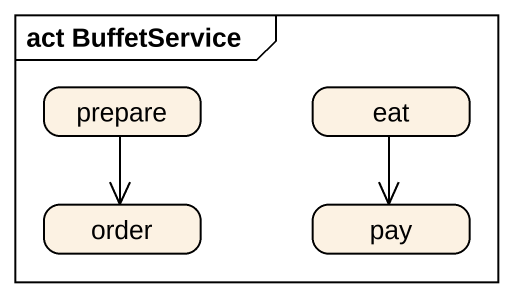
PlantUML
@startuml
mainframe act BuffetService
hide empty description
state prepare
state eat
state order
state pay
prepare --> order
eat --> pay
@enduml
